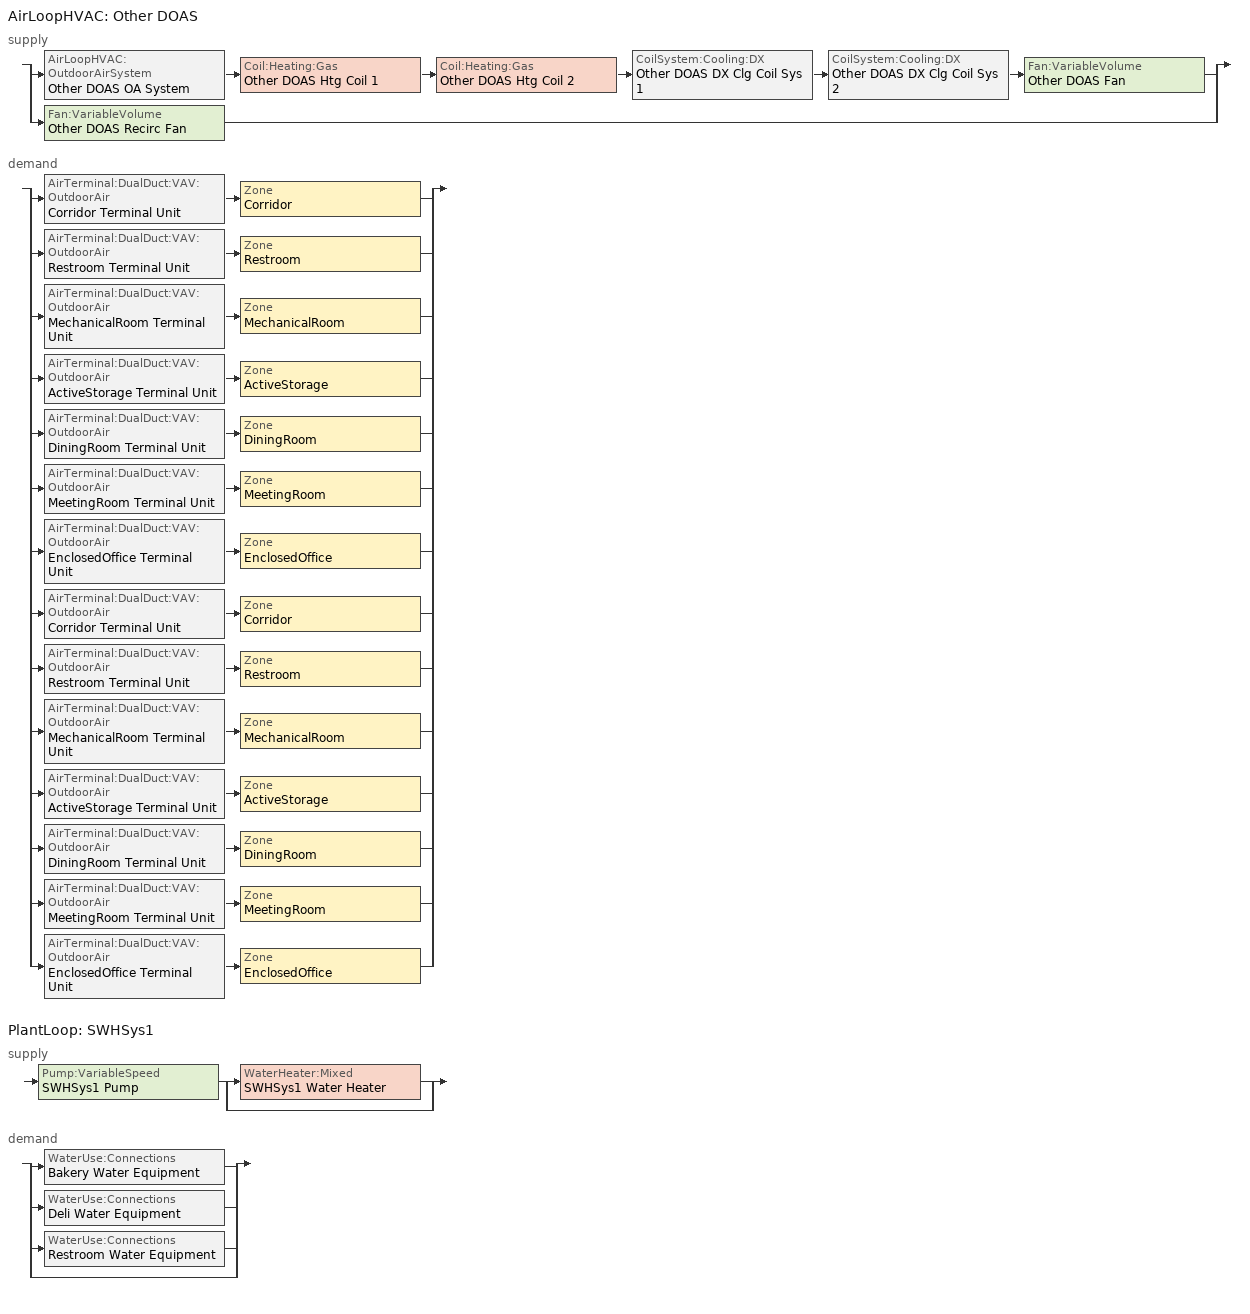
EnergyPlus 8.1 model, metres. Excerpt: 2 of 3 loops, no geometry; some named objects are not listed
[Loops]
AirLoopHVAC 'Other DOAS'
 supply: split
  | AirLoopHVAC:OutdoorAirSystem 'Other DOAS OA System' > Coil:Heating:Gas 'Other DOAS Htg Coil 1' > Coil:Heating:Gas 'Other DOAS Htg Coil 2' > CoilSystem:Cooling:DX 'Other DOAS DX Clg Coil Sys 1' > CoilSystem:Cooling:DX 'Other DOAS DX Clg Coil Sys 2' > Fan:VariableVolume 'Other DOAS Fan'
  | Fan:VariableVolume 'Other DOAS Recirc Fan'
 demand: split
  | AirTerminal:DualDuct:VAV:OutdoorAir 'Corridor Terminal Unit' > Zone 'Corridor'
  | AirTerminal:DualDuct:VAV:OutdoorAir 'Restroom Terminal Unit' > Zone 'Restroom'
  | AirTerminal:DualDuct:VAV:OutdoorAir 'MechanicalRoom Terminal Unit' > Zone 'MechanicalRoom'
  | AirTerminal:DualDuct:VAV:OutdoorAir 'ActiveStorage Terminal Unit' > Zone 'ActiveStorage'
  | AirTerminal:DualDuct:VAV:OutdoorAir 'DiningRoom Terminal Unit' > Zone 'DiningRoom'
  | AirTerminal:DualDuct:VAV:OutdoorAir 'MeetingRoom Terminal Unit' > Zone 'MeetingRoom'
  | AirTerminal:DualDuct:VAV:OutdoorAir 'EnclosedOffice Terminal Unit' > Zone 'EnclosedOffice'
  | AirTerminal:DualDuct:VAV:OutdoorAir 'Corridor Terminal Unit' > Zone 'Corridor'
  | AirTerminal:DualDuct:VAV:OutdoorAir 'Restroom Terminal Unit' > Zone 'Restroom'
  | AirTerminal:DualDuct:VAV:OutdoorAir 'MechanicalRoom Terminal Unit' > Zone 'MechanicalRoom'
  | AirTerminal:DualDuct:VAV:OutdoorAir 'ActiveStorage Terminal Unit' > Zone 'ActiveStorage'
  | AirTerminal:DualDuct:VAV:OutdoorAir 'DiningRoom Terminal Unit' > Zone 'DiningRoom'
  | AirTerminal:DualDuct:VAV:OutdoorAir 'MeetingRoom Terminal Unit' > Zone 'MeetingRoom'
  | AirTerminal:DualDuct:VAV:OutdoorAir 'EnclosedOffice Terminal Unit' > Zone 'EnclosedOffice'
PlantLoop 'SWHSys1'
 supply: Pump:VariableSpeed 'SWHSys1 Pump' > split
  | WaterHeater:Mixed 'SWHSys1 Water Heater'
  | bypass
 demand: split
  | WaterUse:Connections 'Bakery Water Equipment'
  | WaterUse:Connections 'Deli Water Equipment'
  | WaterUse:Connections 'Restroom Water Equipment'
  | bypass
[Sizing:Zone] Zone Cooling Design Supply Air Temperature Input Method=SupplyAirTemperature; Zone Cooling Design Supply Air Temperature {C}=14; Zone Heating Design Supply Air Temperature Input Method=SupplyAirTemperature; Zone Heating Design Supply Air Temperature {C}=40; Zone Cooling Design Supply Air Humidity Ratio {kgWater/kgDryAir}=0.0085; Zone Heating Design Supply Air Humidity Ratio {kgWater/kgDryAir}=0.008; Cooling Design Air Flow Method=DesignDay; Cooling Minimum Air Flow Fraction=0; Heating Design Air Flow Method=DesignDay; Heating Design Air Flow Rate {m3/s}=0
Name | Design Specification Outdoor Air Object
Corridor | SZ DSOA Corridor
Restroom | SZ DSOA Restroom
MechanicalRoom | SZ DSOA MechanicalRoom
ActiveStorage | SZ DSOA ActiveStorage
DiningRoom | SZ DSOA DiningRoom
MeetingRoom | SZ DSOA MeetingRoom
EnclosedOffice | SZ DSOA EnclosedOffice
[DesignSpecification:OutdoorAir] Outdoor Air Method=Sum; Outdoor Air Flow per Zone {m3/s}=0; Outdoor Air Flow Air Changes per Hour {1/hr}=0; Outdoor Air Flow Rate Fraction Schedule=Bldg_Occ_Sch
Name | Outdoor Air Flow per Person {m3/s-person} | Outdoor Air Flow per Zone Floor Area {m3/s-m2}
SZ DSOA Corridor | 0 | 0.00025
SZ DSOA Restroom | 0 | 0.0052
SZ DSOA MechanicalRoom | 0 | 0
SZ DSOA ActiveStorage | 0 | 0.00075
SZ DSOA DiningRoom; SZ DSOA MeetingRoom; SZ DSOA EnclosedOffice | 0.01 | 0
[ZoneControl:Thermostat] Control Type Schedule=Dual Zone Control Type Sched; Control Object Type 1=ThermostatSetpoint:DualSetpoint
Name | Zone or ZoneList | Control Name 1
Corridor Thermostat | Corridor | Corridor DualSPSched
Restroom Thermostat | Restroom | Restroom DualSPSched
MechanicalRoom Thermostat | MechanicalRoom | MechanicalRoom DualSPSched
ActiveStorage Thermostat | ActiveStorage | ActiveStorage DualSPSched
DiningRoom Thermostat | DiningRoom | DiningRoom DualSPSched
MeetingRoom Thermostat | MeetingRoom | MeetingRoom DualSPSched
EnclosedOffice Thermostat | EnclosedOffice | EnclosedOffice DualSPSched
[ThermostatSetpoint:DualSetpoint] Heating Setpoint Temperature Schedule=HtgSetP_Sch; Cooling Setpoint Temperature Schedule=ClgSetP_Sch
Corridor DualSPSched; Restroom DualSPSched; MechanicalRoom DualSPSched; ActiveStorage DualSPSched; DiningRoom DualSPSched; MeetingRoom DualSPSched; EnclosedOffice DualSPSched
[Zone equipment]
Corridor: Corridor Terminal Unit, Corridor PTHP
Restroom: Restroom Terminal Unit, Restroom PTHP
MechanicalRoom: MechanicalRoom Terminal Unit, MechanicalRoom PTHP
ActiveStorage: ActiveStorage Terminal Unit, ActiveStorage PTHP
DiningRoom: DiningRoom Terminal Unit, DiningRoom PTHP
MeetingRoom: MeetingRoom Terminal Unit, MeetingRoom PTHP
EnclosedOffice: EnclosedOffice Terminal Unit, EnclosedOffice PTHP
[WaterUse:Connections]
Name | Water Use Equipment Name 1
Bakery Water Equipment | Bakery Water Equipment
Deli Water Equipment | Deli Water Equipment
Restroom Water Equipment | Restroom Water Equipment
[WaterUse:Equipment] Flow Rate Fraction Schedule=BLDG_SWH_SCH
Name | Peak Flow Rate {m3/s} | Target Temperature Schedule | Hot Water Supply Temperature Schedule | Zone | Sensible Fraction Schedule | Latent Fraction Schedule
Bakery Water Equipment | 9.75778e-05 | Bakery Water Equipment Temp Sched | Bakery Water Equipment Hot Supply Temp Sched | Bakery | Bakery Water Equipment Sensible fract sched | Bakery Water Equipment Latent fract sched
Deli Water Equipment | 9.75778e-05 | Deli Water Equipment Temp Sched | Deli Water Equipment Hot Supply Temp Sched | Deli | Deli Water Equipment Sensible fract sched | Deli Water Equipment Latent fract sched
Restroom Water Equipment | 3.02844e-05 | Restroom Water Equipment Temp Sched | Restroom Water Equipment Hot Supply Temp Sched | Restroom | Restroom Water Equipment Sensible fract sched | Restroom Water Equipment Latent fract sched
[PlantLoop]
SWHSys1: Fluid Type=Water; Plant Equipment Operation Scheme=SWHSys1 Loop Operation Scheme List; Maximum Loop Temperature {C}=60; Minimum Loop Temperature {C}=10; Maximum Loop Flow Rate {m3/s}=AUTOSIZE; Minimum Loop Flow Rate {m3/s}=0; Plant Loop Volume {m3}=AUTOSIZE; Load Distribution Scheme=Optimal
[Sizing:Plant]
SWHSys1: Loop Type=Heating; Design Loop Exit Temperature {C}=60; Loop Design Temperature Difference {deltaC}=5
[SetpointManager:Scheduled] Control Variable=Temperature
Name | Schedule | Setpoint Node or NodeList
SWHSys1 Loop Setpoint Manager | SWHSys1-Loop-Temp-Schedule | SWHSys1 Supply Outlet Node
Other DOAS Recirc SAT Setpoint | DOAS SAT Sch | Other DOAS Recirc Supply Equipment Outlet Node
[PlantEquipmentOperationSchemes]
SWHSys1 Loop Operation Scheme List: Control Scheme Object Type 1=PlantEquipmentOperation:HeatingLoad; Control Scheme Name 1=SWHSys1 Operation Scheme; Control Scheme Schedule Name 1=PlantOnSched
[PlantEquipmentOperation:HeatingLoad]
SWHSys1 Operation Scheme: Load Range Lower Limit 1 {W}=0; Load Range Upper Limit 1 {W}=1000000000000000; Range Equipment List Name 1=SWHSys1 Equipment List
[PlantEquipmentList]
SWHSys1 Equipment List: WaterHeater:Mixed, SWHSys1 Water Heater
[Pump:VariableSpeed]
SWHSys1 Pump: Rated Flow Rate {m3/s}=AUTOSIZE; Rated Pump Head {Pa}=0.1; Rated Power Consumption {W}=AUTOSIZE; Motor Efficiency=1; Fraction of Motor Inefficiencies to Fluid Stream=0; Coefficient 1 of the Part Load Performance Curve=0; Coefficient 2 of the Part Load Performance Curve=1; Coefficient 3 of the Part Load Performance Curve=0; Coefficient 4 of the Part Load Performance Curve=0; Minimum Flow Rate {m3/s}=0; Pump Control Type=Intermittent
[WaterHeater:Mixed]
SWHSys1 Water Heater: Tank Volume {m3}=0.94635; Setpoint Temperature Schedule=SWHSys1 Water Heater Setpoint Temperature Schedule Name; Deadband Temperature Difference {deltaC}=2; Maximum Temperature Limit {C}=82.2222; Heater Control Type=Cycle; Heater Maximum Capacity {W}=845000; Heater Fuel Type=Electricity; Heater Thermal Efficiency=0.9; Off Cycle Parasitic Fuel Consumption Rate {W}=20; Off Cycle Parasitic Fuel Type=Electricity; Off Cycle Parasitic Heat Fraction to Tank=0.8; On Cycle Parasitic Fuel Type=Electricity; Ambient Temperature Indicator=SCHEDULE; Ambient Temperature Schedule=SWHSys1 Water Heater Ambient Temperature Schedule Name; Off Cycle Loss Coefficient to Ambient Temperature {W/K}=6; On Cycle Loss Coefficient to Ambient Temperature {W/K}=6; Use Side Effectiveness=1; Source Side Effectiveness=1; Use Side Design Flow Rate {m3/s}=AUTOSIZE; Source Side Design Flow Rate {m3/s}=AUTOSIZE; Indirect Water Heating Recovery Time {hr}=1.5
[Refrigeration:WalkIn] Availability Schedule=Always_On; Rated Circulation Fan Power {W}=0; Lighting Schedule=HVACOperationSchd; Temperature Termination Defrost Fraction to Ice=0.7; Restocking Schedule=Always_Off; Zone Name 1=ActiveStorage; Glass Reach In Door U Value Facing Zone 1 {W/m2-K}=2.27; Height of Stocking Doors Facing Zone 1 {m}=2.1; Stocking Door Opening Protection Type Facing Zone 1=StripCurtain
Name | Rated Coil Cooling Capacity {W} | Operating Temperature {C} | Rated Cooling Source Temperature {C} | Rated Total Heating Power {W} | Heating Power Schedule | Rated Cooling Coil Fan Power {W} | Rated Total Lighting Power {W} | Defrost Type | Defrost Control Type | Defrost Schedule | Defrost Drip-Down Schedule | Defrost Power {W} | Insulated Floor Surface Area {m2} | Insulated Floor U-Value {W/m2-K} | Total Insulated Surface Area Facing Zone 1 {m2} | Insulated Surface U-Value Facing Zone 1 {W/m2-K} | Area of Glass Reach In Doors Facing Zone 1 {m2} | Height of Glass Reach In Doors Facing Zone 1 {m} | Area of Stocking Doors Facing Zone 1 {m2} | Stocking Door U Value Facing Zone 1 {W/m2-K} | Stocking Door Opening Schedule Name Facing Zone 1 | Glass Reach In Door Opening Schedule Name Facing Zone 1
A05 Grocery Freezer | 8826 | -26.1 | -31.7 | 242 | Always_Off | 825 | 77.625 | Electric | TemperatureTermination | A05 Defrost Sch | A05 Drip-Down Sch | 7750 | 48.1 | 0.2 | 138.5 | 0.14 | 0 | 0 | 3.3 | 0.18 | Walk-In Door Sch
C10 Dairy Cooler | 12626 | -3.9 | 1.7 | 0 |  | 570 | 99.4133 | OffCycle | TimeSchedule | C10 Defrost Sch | C10 Drip-Down Sch | 0 | 61.6 | 2.27 | 165.1 | 0.23 | 19 | 1.8 | 3.3 | 0.23 | Walk-In Door Sch | Always_Off
C11 Beer Cooler | 10460 | -3.9 | 1.7 | 0 |  | 342 | 71.5891 | OffCycle | TimeSchedule | C11 Defrost Sch | C11 Drip-Down Sch | 0 | 44.3 | 2.27 | 139.6 | 0.23 | 17.6 | 1.8 | 3.3 | 0.23 | Always_Off | Always_Off
D11 Meat Cooler | 7284 | -3.9 | 1.7 | 0 |  | 550 | 60.9 | Electric | TemperatureTermination | D11 Defrost Sch | D11 Drip-Down Sch | 5350 | 37.7 | 2.27 | 116.2 | 0.23 | 0 | 0 | 3.3 | 0.23 | Walk-In Door Sch
D13 Bloom Box | 2026 | -3.9 | 1.7 | 0 |  | 118 | 10.0005 | Electric | TemperatureTermination | D13 Defrost Sch | D13 Drip-Down Sch | 1800 | 6.2 | 2.27 | 36.6 | 0.23 | 0 | 0 | 3.3 | 0.23 | Walk-In Door Sch
D15 Produce Cooler | 7071 | -3.9 | 1.7 | 0 |  | 285 | 60.3325 | OffCycle | TimeSchedule | D15 Defrost Sch | D15 Drip-Down Sch | 0 | 37.3 | 2.27 | 112.1 | 0.23 | 0 | 0 | 6.5 | 0.23 | Walk-In Door Sch
D16 Fish Cooler | 2158 | -3.9 | 1.7 | 0 |  | 118 | 11.025 | Electric | TemperatureTermination | D16 Defrost Sch | D16 Drip-Down Sch | 1800 | 6.9 | 2.27 | 38.7 | 0.23 | 0 | 0 | 3.3 | 0.23 | Walk-In Door Sch
[AirTerminal:DualDuct:VAV:OutdoorAir] Availability Schedule=Always_On; Maximum Terminal Air Flow Rate {m3/s}=AutoSize; Per Person Ventilation Rate Mode=DesignOccupancy
Name | Design Specification Outdoor Air Object
Corridor Terminal Unit | SZ DSOA Corridor
Restroom Terminal Unit | SZ DSOA Restroom
MechanicalRoom Terminal Unit | SZ DSOA MechanicalRoom
ActiveStorage Terminal Unit | SZ DSOA ActiveStorage
DiningRoom Terminal Unit | SZ DSOA DiningRoom
MeetingRoom Terminal Unit | SZ DSOA MeetingRoom
EnclosedOffice Terminal Unit | SZ DSOA EnclosedOffice
[ZoneHVAC:PackagedTerminalHeatPump] Availability Schedule=Always_On; Supply Air Flow Rate During Cooling Operation {m3/s}=AutoSize; Supply Air Flow Rate During Heating Operation {m3/s}=AutoSize; Supply Air Flow Rate When No Cooling or Heating is Needed {m3/s}=AutoSize; Outdoor Air Flow Rate During Cooling Operation {m3/s}=0; Outdoor Air Flow Rate During Heating Operation {m3/s}=0; Outdoor Air Flow Rate When No Cooling or Heating is Needed {m3/s}=0; Heating Convergence Tolerance=0.001; Minimum Outdoor Dry-Bulb Temperature for Compressor Operation {C}=-8; Cooling Convergence Tolerance=0.001; Maximum Supply Air Temperature from Supplemental Heater {C}=AutoSize; Maximum Outdoor Dry-Bulb Temperature for Supplemental Heater Operation {C}=18; Fan Placement=BlowThrough; Supply Air Fan Operating Mode Schedule=Always Off
Name | Supply Air Fan | Heating Coil | Cooling Coil | Supplemental Heating Coil
Corridor PTHP | Corridor PTHP Fan | Corridor PTHP Htg Coil | Corridor PTHP Clg Coil | Corridor PTHP Sup Coil
Restroom PTHP | Restroom PTHP Fan | Restroom PTHP Htg Coil | Restroom PTHP Clg Coil | Restroom PTHP Sup Coil
MechanicalRoom PTHP | MechanicalRoom PTHP Fan | MechanicalRoom PTHP Htg Coil | MechanicalRoom PTHP Clg Coil | MechanicalRoom PTHP Sup Coil
ActiveStorage PTHP | ActiveStorage PTHP Fan | ActiveStorage PTHP Htg Coil | ActiveStorage PTHP Clg Coil | ActiveStorage PTHP Sup Coil
DiningRoom PTHP | DiningRoom PTHP Fan | DiningRoom PTHP Htg Coil | DiningRoom PTHP Clg Coil | DiningRoom PTHP Sup Coil
MeetingRoom PTHP | MeetingRoom PTHP Fan | MeetingRoom PTHP Htg Coil | MeetingRoom PTHP Clg Coil | MeetingRoom PTHP Sup Coil
EnclosedOffice PTHP | EnclosedOffice PTHP Fan | EnclosedOffice PTHP Htg Coil | EnclosedOffice PTHP Clg Coil | EnclosedOffice PTHP Sup Coil
[Coil:Heating:DX:SingleSpeed] Availability Schedule=Always_On; Gross Rated Heating Capacity {W}=AutoSize; Gross Rated Heating COP {W/W}=3.4; Rated Air Flow Rate {m3/s}=AutoSize; Rated Supply Fan Power Per Volume Flow Rate {W/(m3/s)}=773.3; Heating Capacity Function of Temperature Curve=PTHP-Htg-Cap-fT; Heating Capacity Function of Flow Fraction Curve=PTHP-Htg-Cap-fFF; Energy Input Ratio Function of Temperature Curve=PTHP-Htg-EIR-fT; Energy Input Ratio Function of Flow Fraction Curve=PTHP-Htg-EIR-fFF; Part Load Fraction Correlation Curve=PTHP-Htg-PLF-fPLR; Minimum Outdoor Dry-Bulb Temperature for Compressor Operation {C}=-8; Maximum Outdoor Dry-Bulb Temperature for Defrost Operation {C}=5; Crankcase Heater Capacity {W}=200; Maximum Outdoor Dry-Bulb Temperature for Crankcase Heater Operation {C}=8; Defrost Strategy=Resistive; Defrost Control=Timed; Defrost Time Period Fraction=0.166667; Resistive Defrost Heater Capacity {W}=AutoSize
Corridor PTHP Htg Coil; Restroom PTHP Htg Coil; MechanicalRoom PTHP Htg Coil; ActiveStorage PTHP Htg Coil; DiningRoom PTHP Htg Coil; MeetingRoom PTHP Htg Coil; EnclosedOffice PTHP Htg Coil
[Coil:Cooling:DX:SingleSpeed] Availability Schedule=Always_On; Gross Rated Total Cooling Capacity {W}=AutoSize; Gross Rated Sensible Heat Ratio=AutoSize; Gross Rated Cooling COP {W/W}=3.8; Rated Air Flow Rate {m3/s}=AutoSize; Rated Evaporator Fan Power Per Volume Flow Rate {W/(m3/s)}=773.3; Total Cooling Capacity Function of Temperature Curve=PTHP-Clg-Cap-fT; Total Cooling Capacity Function of Flow Fraction Curve=PTHP-Clg-Cap-fFF; Energy Input Ratio Function of Temperature Curve=PTHP-Clg-EIR-fT; Energy Input Ratio Function of Flow Fraction Curve=PTHP-Clg-EIR-fFF; Part Load Fraction Correlation Curve=PTHP-Clg-PLF-fPLR; Nominal Time for Condensate Removal to Begin {s}=1000; Ratio of Initial Moisture Evaporation Rate and Steady State Latent Capacity=1.5; Maximum Cycling Rate {cycles/hr}=3; Latent Capacity Time Constant {s}=45; Condenser Type=AirCooled
Corridor PTHP Clg Coil; Restroom PTHP Clg Coil; MechanicalRoom PTHP Clg Coil; ActiveStorage PTHP Clg Coil; DiningRoom PTHP Clg Coil; MeetingRoom PTHP Clg Coil; EnclosedOffice PTHP Clg Coil
[Coil:Heating:Electric] Availability Schedule=Always_On; Efficiency=1; Nominal Capacity {W}=AutoSize
Corridor PTHP Sup Coil; Restroom PTHP Sup Coil; MechanicalRoom PTHP Sup Coil; ActiveStorage PTHP Sup Coil; DiningRoom PTHP Sup Coil; MeetingRoom PTHP Sup Coil; EnclosedOffice PTHP Sup Coil
[Fan:OnOff] Availability Schedule=Always_On; Fan Total Efficiency=0.6; Pressure Rise {Pa}=250; Maximum Flow Rate {m3/s}=AutoSize; Motor Efficiency=0.95; Motor In Airstream Fraction=1
Corridor PTHP Fan; Restroom PTHP Fan; MechanicalRoom PTHP Fan; ActiveStorage PTHP Fan; DiningRoom PTHP Fan; MeetingRoom PTHP Fan; EnclosedOffice PTHP Fan
[AirLoopHVAC]
Other DOAS: Design Supply Air Flow Rate {m3/s}=AutoSize
[SetpointManager:MixedAir] Control Variable=Temperature
Name | Setpoint Node or NodeList
Other DOAS Htg Coil 1 SAT Mgr | Other DOAS Htg Coil 2 Inlet Node
Other DOAS Htg Coil 2 SAT Mgr | Other DOAS Clg Coil 1 Inlet Node
Other DOAS Clg Coil 1 SAT Mgr | Other DOAS Clg Coil 2 Inlet Node
Other DOAS Heat Recovery Mixed Air Temp Mgr | Other DOAS OA Mixer Outdoor Air Stream Node
[Sizing:System]
Other DOAS: Type of Load to Size On=VentilationRequirement; Design Outdoor Air Flow Rate {m3/s}=AutoSize; Minimum System Air Flow Ratio=1; Preheat Design Temperature {C}=7; Preheat Design Humidity Ratio {kgWater/kgDryAir}=0.008; Precool Design Temperature {C}=12.8; Precool Design Humidity Ratio {kgWater/kgDryAir}=0.008; Central Cooling Design Supply Air Temperature {C}=12.8; Central Heating Design Supply Air Temperature {C}=40; Sizing Option=NonCoincident; 100% Outdoor Air in Cooling=Yes; 100% Outdoor Air in Heating=Yes; Central Cooling Design Supply Air Humidity Ratio {kgWater/kgDryAir}=0.0085; Central Heating Design Supply Air Humidity Ratio {kgWater/kgDryAir}=0.008; Cooling Design Air Flow Method=DesignDay; Cooling Design Air Flow Rate {m3/s}=0; Heating Design Air Flow Method=DesignDay; Heating Design Air Flow Rate {m3/s}=0; System Outdoor Air Method=ZoneSum; Zone Maximum Outdoor Air Fraction=1
[HeatExchanger:AirToAir:SensibleAndLatent]
Other DOAS OA Heat Recovery: Availability Schedule=Always_On; Nominal Supply Air Flow Rate {m3/s}=AutoSize; Sensible Effectiveness at 100% Heating Air Flow=0.826; Latent Effectiveness at 100% Heating Air Flow=0.761; Sensible Effectiveness at 75% Heating Air Flow=0.826; Latent Effectiveness at 75% Heating Air Flow=0.761; Sensible Effectiveness at 100% Cooling Air Flow=0.826; Latent Effectiveness at 100% Cooling Air Flow=0.761; Sensible Effectiveness at 75% Cooling Air Flow=0.826; Latent Effectiveness at 75% Cooling Air Flow=0.761; Nominal Electric Power {W}=0; Supply Air Outlet Temperature Control=Yes; Heat Exchanger Type=Rotary; Frost Control Type=ExhaustOnly; Threshold Temperature {C}=-23.3; Initial Defrost Time Fraction=0.167; Rate of Defrost Time Fraction Increase {1/K}=0.024; Economizer Lockout=Yes
[Controller:OutdoorAir]
Other DOAS OA Controller: Minimum Outdoor Air Flow Rate {m3/s}=AutoSize; Maximum Outdoor Air Flow Rate {m3/s}=AutoSize; Economizer Control Type=NoEconomizer; Economizer Control Action Type=ModulateFlow; Lockout Type=NoLockout; Minimum Limit Type=FixedMinimum; Minimum Outdoor Air Schedule=MinOA_MotorizedDamper_Sched; Minimum Fraction of Outdoor Air Schedule=Always_On; High Humidity Control=No; Heat Recovery Bypass Control Type=BypassWhenOAFlowGreaterThanMinimum
[Coil:Heating:Gas] Availability Schedule=Always_On; Gas Burner Efficiency=0.8; Nominal Capacity {W}=AutoSize
Other DOAS Htg Coil 1; Other DOAS Htg Coil 2
[CoilSystem:Cooling:DX] Availability Schedule=Always_On
Name | Cooling Coil
Other DOAS DX Clg Coil Sys 1 | Other DOAS Clg Coil 1
Other DOAS DX Clg Coil Sys 2 | Other DOAS Clg Coil 2
[Coil:Cooling:DX:TwoSpeed] Availability Schedule=Always_On; High Speed Gross Rated Total Cooling Capacity {W}=AutoSize; High Speed Rated Sensible Heat Ratio=AutoSize; High Speed Gross Rated Cooling COP {W/W}=4.7; High Speed Rated Air Flow Rate {m3/s}=AutoSize; Total Cooling Capacity Function of Temperature Curve=Clg-Cap-fT; Total Cooling Capacity Function of Flow Fraction Curve=Clg-Cap-fFF; Energy Input Ratio Function of Temperature Curve=Clg-EIR-fT; Energy Input Ratio Function of Flow Fraction Curve=Clg-EIR-fFF; Part Load Fraction Correlation Curve=Clg-PLF-fPLR; Low Speed Gross Rated Total Cooling Capacity {W}=AutoSize; Low Speed Gross Rated Sensible Heat Ratio=AutoSize; Low Speed Gross Rated Cooling COP {W/W}=3; Low Speed Rated Air Flow Rate {m3/s}=AutoSize; Low Speed Total Cooling Capacity Function of Temperature Curve=Clg-Cap-fT; Low Speed Energy Input Ratio Function of Temperature Curve=Clg-EIR-fT; Condenser Type=AirCooled; Basin Heater Capacity {W/K}=10; Basin Heater Setpoint Temperature {C}=2
Other DOAS Clg Coil 1; Other DOAS Clg Coil 2
[Fan:VariableVolume] Fan Total Efficiency=0.6; Pressure Rise {Pa}=1250; Maximum Flow Rate {m3/s}=AutoSize; Fan Power Minimum Flow Rate Input Method=Fraction; Fan Power Minimum Flow Fraction=0.6; Motor In Airstream Fraction=1; Fan Power Coefficient 1=0.0407599; Fan Power Coefficient 2=0.088045; Fan Power Coefficient 3=-0.0729261; Fan Power Coefficient 4=0.94374; Fan Power Coefficient 5=0
Name | Availability Schedule | Motor Efficiency
Other DOAS Fan | HVACOperationSchd | 0.93
Other DOAS Recirc Fan | Always Off | 0.9
[Schedule:Compact]
ALWAYS_ON; PlantOnSched: Through: 12/31, For: AllDays, Until: 24:00, 1
ALWAYS_OFF; Always Off: Through: 12/31, For: AllDays, Until: 24:00, 0
HVACOperationSchd: Through: 12/31, For: Weekdays SummerDesignDay, Until: 06:00, 0, Until: 22:00, 1, Until: 24:00, 0, For: Saturday WinterDesignDay, Until: 06:00, 0, Until: 22:00, 1, Until: 24:00, 0, For: Sunday Holidays AllOtherDays, Until: 06:00, 0, Until: 22:00, 1, Until: 24:00, 0
BLDG_OCC_SCH: Through: 12/31, For: Weekdays, Until: 06:00, 0, Until: 08:00, 0.1, Until: 09:00, 0.2, Until: 11:00, 0.5, Until: 15:00, 0.7, Until: 16:00, 0.8, Until: 17:00, 0.7, Until: 19:00, 0.5, Until: 22:00, 0.3, Until: 24:00, 0, For: SummerDesignDay, Until: 24:00, 1, For: Saturday, Until: 06:00, 0, Until: 08:00, 0.1, Until: 09:00, 0.2, Until: 10:00, 0.5, Until: 11:00, 0.6, Until: 17:00, 0.8, Until: 18:00, 0.6, Until: 21:00, 0.2, Until: 22:00, 0.1, Until: 24:00, 0, For: WinterDesignDay, Until: 24:00, 0, For: Sunday Holidays AllOtherDays, Until: 06:00, 0, Until: 10:00, 0.1, Until: 12:00, 0.2, Until: 17:00, 0.4, Until: 18:00, 0.2, Until: 22:00, 0.1, Until: 24:00, 0
BLDG_SWH_SCH: Through: 12/31, For: Weekdays SummerDesignDay, Until: 01:00, 0.04, Until: 03:00, 0.05, Until: 07:00, 0.04, Until: 08:00, 0.15, Until: 09:00, 0.23, Until: 10:00, 0.32, Until: 11:00, 0.41, Until: 12:00, 0.57, Until: 13:00, 0.62, Until: 14:00, 0.61, Until: 15:00, 0.5, Until: 16:00, 0.45, Until: 17:00, 0.46, Until: 18:00, 0.47, Until: 19:00, 0.42, Until: 20:00, 0.34, Until: 21:00, 0.33, Until: 22:00, 0.23, Until: 23:00, 0.13, Until: 24:00, 0.08, For: Saturday WinterDesignDay, Until: 01:00, 0.11, Until: 02:00, 0.1, Until: 03:00, 0.08, Until: 06:00, 0.06, Until: 07:00, 0.07, Until: 08:00, 0.2, Until: 09:00, 0.24, Until: 10:00, 0.27, Until: 11:00, 0.42, Until: 12:00, 0.54, Until: 13:00, 0.59, Until: 14:00, 0.6, Until: 15:00, 0.49, Until: 16:00, 0.48, Until: 17:00, 0.47, Until: 18:00, 0.46, Until: 19:00, 0.44, Until: 20:00, 0.36, Until: 21:00, 0.29, Until: 22:00, 0.22, Until: 23:00, 0.16, Until: 24:00, 0.13, For: Sunday Holidays AllOtherDays, Until: 03:00, 0.07, Until: 06:00, 0.06, Until: 07:00, 0.07, Until: 08:00, 0.1, Until: 09:00, 0.12, Until: 10:00, 0.14, Until: 11:00, 0.29, Until: 12:00, 0.31, Until: 14:00, 0.36, Until: 15:00, 0.34, Until: 16:00, 0.35, Until: 17:00, 0.37, Until: 18:00, 0.34, Until: 19:00, 0.25, Until: 20:00, 0.27, Until: 21:00, 0.21, Until: 22:00, 0.16, Until: 23:00, 0.1, Until: 24:00, 0.06
HTGSETP_SCH: Through: 12/31, For: Weekdays WinterDesignDay, Until: 06:00, 15.6, Until: 22:00, 21, Until: 24:00, 15.6, For SummerDesignDay, Until: 24:00, 15.6, For: Saturday, Until: 06:00, 15.6, Until: 22:00, 21, Until: 24:00, 15.6, For: Sunday Holidays AllOtherDays, Until:  6:00, 15.6, Until: 22:00, 21, Until: 24:00, 15.6
CLGSETP_SCH: Through: 12/31, For: Weekdays SummerDesignDay, Until: 06:00, 30, Until: 22:00, 24, Until: 24:00, 30, For: Saturday, Until: 06:00, 30, Until: 22:00, 24, Until: 24:00, 30, For WinterDesignDay, Until: 24:00, 30, For: Sunday Holidays AllOtherDays, Until: 6:00, 30, Until: 22:00, 24, Until: 24:00, 30
MinOA_MotorizedDamper_Sched: Through: 12/31, For: Weekdays SummerDesignDay, Until: 06:00, 0, Until: 22:00, 1, Until: 24:00, 0, For: Saturday, Until: 06:00, 0, Until: 22:00, 1, Until: 24:00, 0, For: WinterDesignDay, Until: 24:00, 1, For: Sunday Holidays AllOtherDays, Until: 06:00, 0, Until: 22:00, 1, Until: 24:00, 0
Dual Zone Control Type Sched: Through: 12/31, For: AllDays, Until: 24:00, 4
Bakery Water Equipment Latent fract sched; Deli Water Equipment Latent fract sched; Restroom Water Equipment Latent fract sched: Through: 12/31, For: AllDays, Until: 24:00, 0.05
Bakery Water Equipment Sensible fract sched; Deli Water Equipment Sensible fract sched; Restroom Water Equipment Sensible fract sched: Through: 12/31, For: AllDays, Until: 24:00, 0.2
Bakery Water Equipment Temp Sched; Deli Water Equipment Temp Sched: Through: 12/31, For: AllDays, Until: 24:00, 43.3
Bakery Water Equipment Hot Supply Temp Sched; Deli Water Equipment Hot Supply Temp Sched; Restroom Water Equipment Hot Supply Temp Sched: Through: 12/31, For: AllDays, Until: 24:00, 55
Restroom Water Equipment Temp Sched: Through: 12/31, For: AllDays, Until: 24:00, 40
SWHSys1-Loop-Temp-Schedule; SWHSys1 Water Heater Setpoint Temperature Schedule Name: Through: 12/31, For: AllDays, Until: 24:00, 60
SWHSys1 Water Heater Ambient Temperature Schedule Name: Through: 12/31, For: AllDays, Until: 24:00, 22
A05 Defrost Sch: Through: 12/31, For: AllDays, Until: 09:00, 0, Until: 09:45, 1, Until: 21:00, 0, Until: 21:45, 1, Until: 24:00, 0
A05 Drip-Down Sch: Through: 12/31, For: AllDays, Until: 09:00, 0, Until: 09:50, 1, Until: 21:00, 0, Until: 21:50, 1, Until: 24:00, 0
C10 Defrost Sch; C10 Drip-Down Sch; D13 Defrost Sch; D13 Drip-Down Sch: Through: 12/31, For: AllDays, Until: 01:00, 1, Until: 12:00, 0, Until: 13:00, 1, Until: 24:00, 0
C11 Defrost Sch; C11 Drip-Down Sch: Through: 12/31, For: AllDays, Until: 02:00, 1, Until: 13:00, 0, Until: 14:00, 1, Until: 24:00, 0
D11 Defrost Sch; D11 Drip-Down Sch: Through: 12/31, For: AllDays, Until: 10:00, 0, Until: 10:25, 1, Until: 22:00, 0, Until: 22:45, 1, Until: 24:00, 0
D15 Defrost Sch; D15 Drip-Down Sch: Through: 12/31, For: AllDays, Until: 02:00, 0, Until: 03:00, 1, Until: 14:00, 0, Until: 15:00, 1, Until: 24:00, 0
D16 Defrost Sch; D16 Drip-Down Sch: Through: 12/31, For: AllDays, Until: 10:30, 0, Until: 10:50, 1, Until: 22:30, 0, Until: 22:50, 1, Until: 24:00, 0
Walk-In Door Sch: Through: 12/31, For: AllDays, Until: 6:00, 0, Until: 22:00, 0.0625, Until: 24:00, 0
DOAS SAT Sch: Through: 12/31, For: AllDays, Until: 24:00, 12.8
[Curve:Cubic]
Name | Coefficient1 Constant | Coefficient2 x | Coefficient3 x**2 | Coefficient4 x**3 | Minimum Value of x {BasedOnField A2} | Maximum Value of x {BasedOnField A2}
PTHP-Htg-Cap-fT | 0.758746 | 0.027626 | 0.000148716 | 3.4992e-06 | -20 | 20
PTHP-Htg-Cap-fFF | 0.84 | 0.16 | 0 | 0 | 0.5 | 1.5
PTHP-Htg-EIR-fT | 1.19248 | -0.0300438 | 0.00103745 | -2.3328e-05 | -20 | 20
[Curve:Quadratic]
Name | Coefficient1 Constant | Coefficient2 x | Coefficient3 x**2 | Minimum Value of x {BasedOnField A2} | Maximum Value of x {BasedOnField A2}
PTHP-Htg-EIR-fFF | 1.3824 | -0.4336 | 0.0512 | 0 | 1
PTHP-Htg-PLF-fPLR | 0.75 | 0.25 | 0 | 0 | 1
PTHP-Clg-Cap-fFF | 0.8 | 0.2 | 0 | 0.5 | 1.5
PTHP-Clg-EIR-fFF | 1.1552 | -0.1808 | 0.0256 | 0.5 | 1.5
PTHP-Clg-PLF-fPLR | 0.85 | 0.15 | 0 | 0 | 1
Clg-Cap-fFF | 0.77136 | 0.34053 | -0.11088 | 0.75918 | 1.13877
Clg-EIR-fFF | 1.2055 | -0.32953 | 0.12308 | 0.75918 | 1.13877
Clg-PLF-fPLR | 0.771 | 0.229 | 0 | 0 | 1
[Curve:Biquadratic] Minimum Value of x {BasedOnField A2}=17; Maximum Value of x {BasedOnField A2}=22; Minimum Value of y {BasedOnField A3}=13; Maximum Value of y {BasedOnField A3}=46
Name | Coefficient1 Constant | Coefficient2 x | Coefficient3 x**2 | Coefficient4 y | Coefficient5 y**2 | Coefficient6 x*y
PTHP-Clg-Cap-fT | 0.942588 | 0.00954335 | 0.00068377 | -0.0110427 | 5.249e-06 | -9.72e-06
PTHP-Clg-EIR-fT | 0.342414 | 0.034885 | -0.0006237 | 0.00497722 | 0.000437951 | -0.000728028
Clg-Cap-fT | 0.42415 | 0.04426 | -0.00042 | 0.00333 | -8e-005 | -0.00021
Clg-EIR-fT | 1.23649 | -0.02431 | 0.00057 | -0.01434 | 0.00063 | -0.00038
